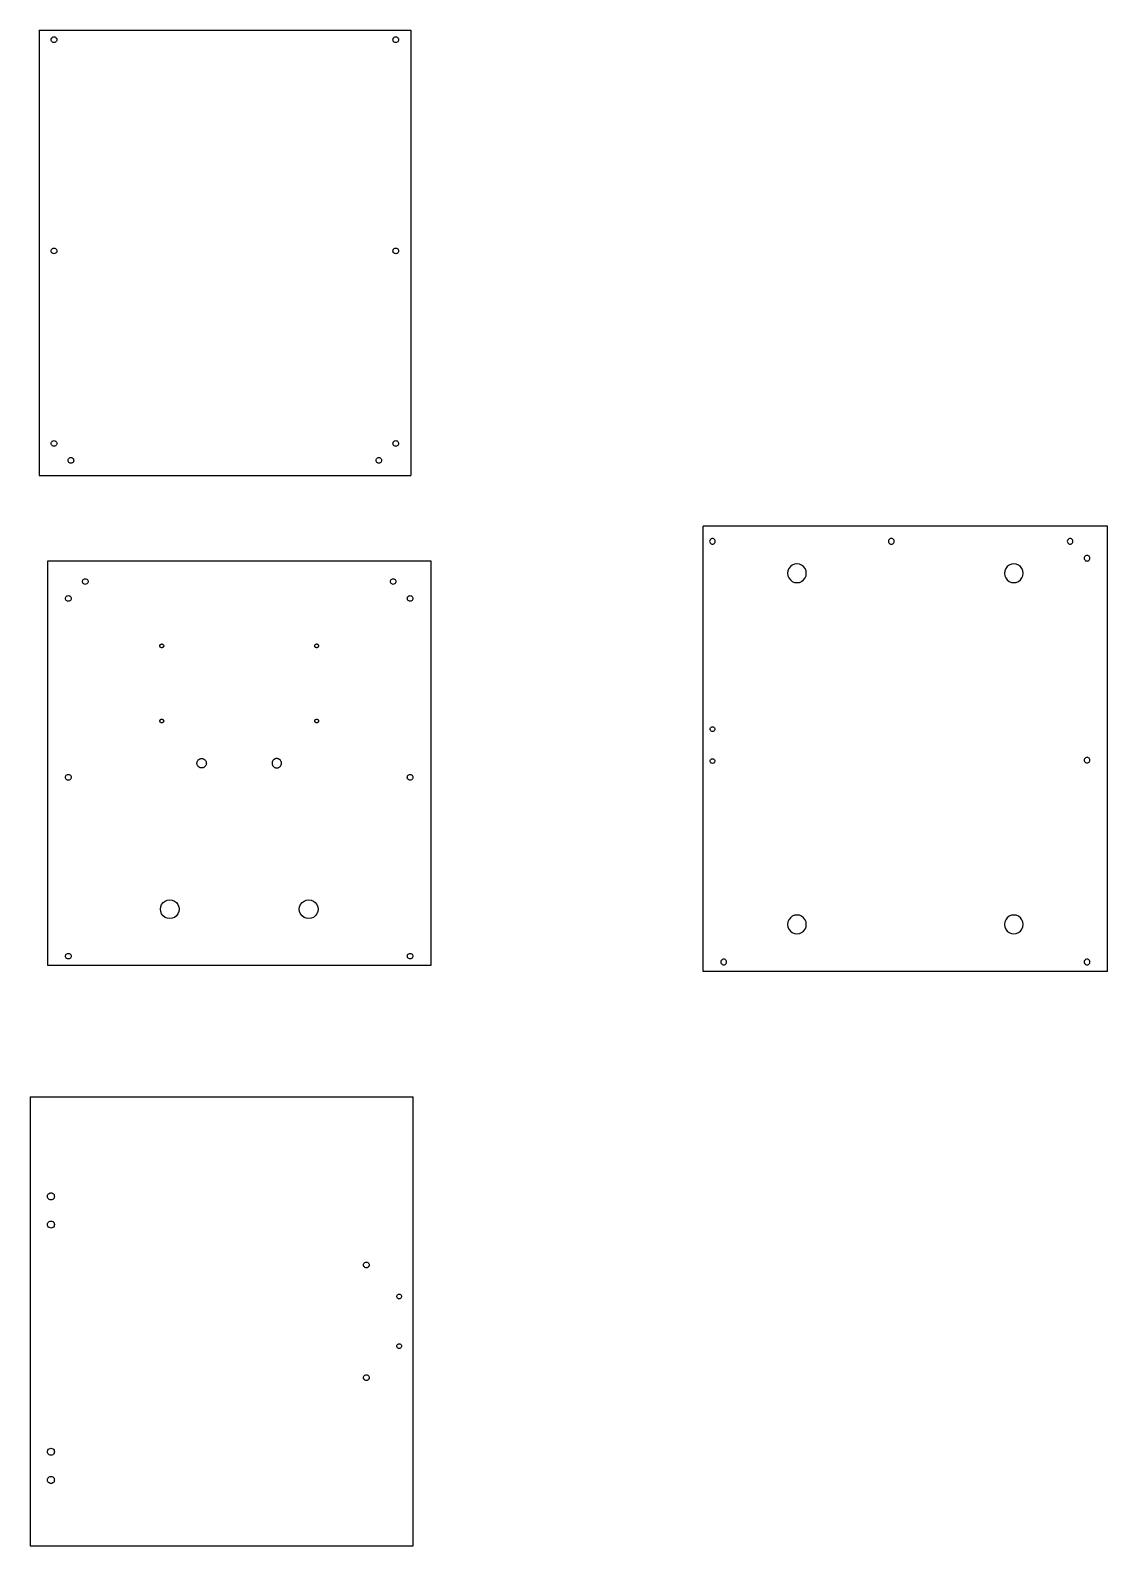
# Model space of a CAD drawing. Header units: millimetres. Extents: x -968 to 968, y -807 to 807.
# Drawn here: x -180 to 968, y -807 to 807 of the extents above; entities that cross this region are included whole.
import ezdxf

# ---------------------------------------------------------------- set-up
doc = ezdxf.new("R2010")
doc.units = ezdxf.units.MM

msp = doc.modelspace()

# ---------------------------------------------------------------- linework, layer by layer
for p, q in [((-170.7, 807), (-170.7, 333)), ((-170.7, 807), (225.3, 807)), ((225.3, 807), (225.3, 333)), ((-157.7, 797), (-157.6, 797.7)), ((-157.6, 796.2), (-157.7, 797)), ((-157.6, 797.7), (-157.3, 798.5)), ((-157.3, 795.5), (-157.6, 796.2)), ((-157.3, 798.5), (-156.8, 799.1)), ((-156.8, 794.8), (-157.3, 795.5)), ((-156.8, 799.1), (-156.2, 799.6)), ((-156.2, 794.4), (-156.8, 794.8)), ((-156.2, 799.6), (-155.5, 799.9)), ((-155.5, 794.1), (-156.2, 794.4)), ((-155.5, 799.9), (-154.7, 800)), ((-154.7, 794), (-155.5, 794.1)), ((-154.7, 800), (-153.9, 799.9)), ((-153.9, 794.1), (-154.7, 794)), ((-153.9, 799.9), (-153.2, 799.6)), ((-153.2, 794.4), (-153.9, 794.1)), ((-153.2, 799.6), (-152.6, 799.1)), ((-152.6, 794.8), (-153.2, 794.4)), ((-152.6, 799.1), (-152.1, 798.5)), ((-152.1, 795.5), (-152.6, 794.8)), ((-152.1, 798.5), (-151.8, 797.7)), ((-151.8, 796.2), (-152.1, 795.5)), ((-151.8, 797.7), (-151.7, 797)), ((-151.7, 797), (-151.8, 796.2)), ((206.3, 797), (206.4, 797.7)), ((206.4, 796.2), (206.3, 797)), ((206.4, 797.7), (206.7, 798.5)), ((206.7, 795.5), (206.4, 796.2)), ((206.7, 798.5), (207.2, 799.1)), ((207.2, 794.8), (206.7, 795.5)), ((207.2, 799.1), (207.8, 799.6)), ((207.8, 794.4), (207.2, 794.8)), ((207.8, 799.6), (208.5, 799.9)), ((208.5, 794.1), (207.8, 794.4)), ((208.5, 799.9), (209.3, 800)), ((209.3, 794), (208.5, 794.1)), ((209.3, 800), (210.1, 799.9)), ((210.1, 794.1), (209.3, 794)), ((210.1, 799.9), (210.8, 799.6)), ((210.8, 794.4), (210.1, 794.1)), ((210.8, 799.6), (211.4, 799.1)), ((211.4, 794.8), (210.8, 794.4)), ((211.4, 799.1), (211.9, 798.5)), ((211.9, 795.5), (211.4, 794.8)), ((211.9, 798.5), (212.2, 797.7)), ((212.2, 796.2), (211.9, 795.5)), ((212.2, 797.7), (212.3, 797)), ((212.3, 797), (212.2, 796.2)), ((-157.7, 572), (-157.6, 572.7)), ((-157.6, 571.2), (-157.7, 572)), ((-157.6, 572.7), (-157.3, 573.5)), ((-157.3, 570.5), (-157.6, 571.2)), ((-157.3, 573.5), (-156.8, 574.1)), ((-156.8, 569.8), (-157.3, 570.5)), ((-156.8, 574.1), (-156.2, 574.6)), ((-156.2, 569.4), (-156.8, 569.8)), ((-156.2, 574.6), (-155.5, 574.9)), ((-155.5, 569.1), (-156.2, 569.4)), ((-155.5, 574.9), (-154.7, 575)), ((-154.7, 569), (-155.5, 569.1)), ((-154.7, 575), (-153.9, 574.9)), ((-153.9, 569.1), (-154.7, 569)), ((-153.9, 574.9), (-153.2, 574.6)), ((-153.2, 569.4), (-153.9, 569.1)), ((-153.2, 574.6), (-152.6, 574.1)), ((-152.6, 569.8), (-153.2, 569.4)), ((-152.6, 574.1), (-152.1, 573.5)), ((-152.1, 570.5), (-152.6, 569.8)), ((-152.1, 573.5), (-151.8, 572.7)), ((-151.8, 571.2), (-152.1, 570.5)), ((-151.8, 572.7), (-151.7, 572)), ((-151.7, 572), (-151.8, 571.2)), ((206.3, 572), (206.4, 572.7)), ((206.4, 571.2), (206.3, 572)), ((206.4, 572.7), (206.7, 573.5)), ((206.7, 570.5), (206.4, 571.2)), ((206.7, 573.5), (207.2, 574.1)), ((207.2, 569.8), (206.7, 570.5)), ((207.2, 574.1), (207.8, 574.6)), ((207.8, 569.4), (207.2, 569.8)), ((207.8, 574.6), (208.5, 574.9)), ((208.5, 569.1), (207.8, 569.4)), ((208.5, 574.9), (209.3, 575)), ((209.3, 569), (208.5, 569.1)), ((209.3, 575), (210.1, 574.9)), ((210.1, 569.1), (209.3, 569)), ((210.1, 574.9), (210.8, 574.6)), ((210.8, 569.4), (210.1, 569.1)), ((210.8, 574.6), (211.4, 574.1)), ((211.4, 569.8), (210.8, 569.4)), ((211.4, 574.1), (211.9, 573.5)), ((211.9, 570.5), (211.4, 569.8)), ((211.9, 573.5), (212.2, 572.7)), ((212.2, 571.2), (211.9, 570.5)), ((212.2, 572.7), (212.3, 572)), ((212.3, 572), (212.2, 571.2)), ((-157.7, 367), (-157.6, 367.7)), ((-157.6, 366.2), (-157.7, 367)), ((-157.6, 367.7), (-157.3, 368.5)), ((-157.3, 365.5), (-157.6, 366.2)), ((-157.3, 368.5), (-156.8, 369.1)), ((-156.8, 364.8), (-157.3, 365.5)), ((-156.8, 369.1), (-156.2, 369.6)), ((-156.2, 364.4), (-156.8, 364.8)), ((-156.2, 369.6), (-155.5, 369.9)), ((-155.5, 364.1), (-156.2, 364.4)), ((-155.5, 369.9), (-154.7, 370)), ((-154.7, 364), (-155.5, 364.1)), ((-154.7, 370), (-153.9, 369.9)), ((-153.9, 364.1), (-154.7, 364)), ((-153.9, 369.9), (-153.2, 369.6)), ((-153.2, 364.4), (-153.9, 364.1)), ((-153.2, 369.6), (-152.6, 369.1)), ((-152.6, 364.8), (-153.2, 364.4)), ((-152.6, 369.1), (-152.1, 368.5)), ((-152.1, 365.5), (-152.6, 364.8)), ((-152.1, 368.5), (-151.8, 367.7)), ((-151.8, 366.2), (-152.1, 365.5)), ((-151.8, 367.7), (-151.7, 367)), ((-151.7, 367), (-151.8, 366.2)), ((206.3, 367), (206.4, 367.7)), ((206.4, 366.2), (206.3, 367)), ((206.4, 367.7), (206.7, 368.5)), ((206.7, 365.5), (206.4, 366.2)), ((206.7, 368.5), (207.2, 369.1)), ((207.2, 364.8), (206.7, 365.5)), ((207.2, 369.1), (207.8, 369.6)), ((207.8, 364.4), (207.2, 364.8)), ((207.8, 369.6), (208.5, 369.9)), ((208.5, 364.1), (207.8, 364.4)), ((208.5, 369.9), (209.3, 370)), ((209.3, 364), (208.5, 364.1)), ((209.3, 370), (210.1, 369.9)), ((210.1, 364.1), (209.3, 364)), ((210.1, 369.9), (210.8, 369.6)), ((210.8, 364.4), (210.1, 364.1)), ((210.8, 369.6), (211.4, 369.1)), ((211.4, 364.8), (210.8, 364.4)), ((211.4, 369.1), (211.9, 368.5)), ((211.9, 365.5), (211.4, 364.8)), ((211.9, 368.5), (212.2, 367.7)), ((212.2, 366.2), (211.9, 365.5)), ((212.2, 367.7), (212.3, 367)), ((212.3, 367), (212.2, 366.2)), ((-139.7, 349), (-139.6, 349.7)), ((-139.6, 348.2), (-139.7, 349)), ((-139.6, 349.7), (-139.3, 350.5)), ((-139.3, 347.5), (-139.6, 348.2)), ((-139.3, 350.5), (-138.8, 351.1)), ((-138.8, 346.8), (-139.3, 347.5)), ((-138.8, 351.1), (-138.2, 351.6)), ((-138.2, 346.4), (-138.8, 346.8)), ((-138.2, 351.6), (-137.5, 351.9)), ((-137.5, 346.1), (-138.2, 346.4)), ((-137.5, 351.9), (-136.7, 352)), ((-136.7, 346), (-137.5, 346.1)), ((-136.7, 352), (-135.9, 351.9)), ((-135.9, 346.1), (-136.7, 346)), ((-135.9, 351.9), (-135.2, 351.6)), ((-135.2, 346.4), (-135.9, 346.1)), ((-135.2, 351.6), (-134.6, 351.1)), ((-134.6, 346.8), (-135.2, 346.4)), ((-134.6, 351.1), (-134.1, 350.5)), ((-134.1, 347.5), (-134.6, 346.8)), ((-134.1, 350.5), (-133.8, 349.7)), ((-133.8, 348.2), (-134.1, 347.5)), ((-133.8, 349.7), (-133.7, 349)), ((-133.7, 349), (-133.8, 348.2)), ((188.3, 349), (188.4, 349.7)), ((188.4, 348.2), (188.3, 349)), ((188.4, 349.7), (188.7, 350.5)), ((188.7, 347.5), (188.4, 348.2)), ((188.7, 350.5), (189.2, 351.1)), ((189.2, 346.8), (188.7, 347.5)), ((189.2, 351.1), (189.8, 351.6)), ((189.8, 346.4), (189.2, 346.8)), ((189.8, 351.6), (190.5, 351.9)), ((190.5, 346.1), (189.8, 346.4)), ((190.5, 351.9), (191.3, 352)), ((191.3, 346), (190.5, 346.1)), ((191.3, 352), (192.1, 351.9)), ((192.1, 346.1), (191.3, 346)), ((192.1, 351.9), (192.8, 351.6)), ((192.8, 346.4), (192.1, 346.1)), ((192.8, 351.6), (193.4, 351.1)), ((193.4, 346.8), (192.8, 346.4)), ((193.4, 351.1), (193.9, 350.5)), ((193.9, 347.5), (193.4, 346.8)), ((193.9, 350.5), (194.2, 349.7)), ((194.2, 348.2), (193.9, 347.5)), ((194.2, 349.7), (194.3, 349)), ((194.3, 349), (194.2, 348.2)), ((-170.7, 333), (225.3, 333)), ((536.7, -195.3), (536.7, 278.7)), ((967.7, 278.7), (536.7, 278.7)), ((967.7, -195.3), (967.7, 278.7)), ((543.8, 263.5), (543.7, 262.7)), ((543.7, 262.7), (543.8, 261.9)), ((544.1, 264.2), (543.8, 263.5)), ((543.8, 261.9), (544.1, 261.2)), ((544.6, 264.8), (544.1, 264.2)), ((544.1, 261.2), (544.6, 260.6)), ((545.2, 265.3), (544.6, 264.8)), ((544.6, 260.6), (545.2, 260.1)), ((546, 265.6), (545.2, 265.3)), ((545.2, 260.1), (546, 259.8)), ((546.7, 265.7), (546, 265.6)), ((546, 259.8), (546.7, 259.7)), ((547.5, 265.6), (546.7, 265.7)), ((546.7, 259.7), (547.5, 259.8)), ((548.2, 265.3), (547.5, 265.6)), ((547.5, 259.8), (548.2, 260.1)), ((548.9, 264.8), (548.2, 265.3)), ((548.2, 260.1), (548.9, 260.6)), ((549.3, 264.2), (548.9, 264.8)), ((548.9, 260.6), (549.3, 261.2)), ((549.6, 263.5), (549.3, 264.2)), ((549.3, 261.2), (549.6, 261.9)), ((549.7, 262.7), (549.6, 263.5)), ((549.6, 261.9), (549.7, 262.7)), ((734.3, 263.5), (734.2, 262.7)), ((734.2, 262.7), (734.3, 261.9)), ((734.6, 264.2), (734.3, 263.5)), ((734.3, 261.9), (734.6, 261.2)), ((735.1, 264.8), (734.6, 264.2)), ((734.6, 261.2), (735.1, 260.6)), ((735.7, 265.3), (735.1, 264.8)), ((735.1, 260.6), (735.7, 260.1)), ((736.5, 265.6), (735.7, 265.3)), ((735.7, 260.1), (736.5, 259.8)), ((737.2, 265.7), (736.5, 265.6)), ((736.5, 259.8), (737.2, 259.7)), ((738, 265.6), (737.2, 265.7)), ((737.2, 259.7), (738, 259.8)), ((738.7, 265.3), (738, 265.6)), ((738, 259.8), (738.7, 260.1)), ((739.4, 264.8), (738.7, 265.3)), ((738.7, 260.1), (739.4, 260.6)), ((739.8, 264.2), (739.4, 264.8)), ((739.4, 260.6), (739.8, 261.2)), ((740.1, 263.5), (739.8, 264.2)), ((739.8, 261.2), (740.1, 261.9)), ((740.2, 262.7), (740.1, 263.5)), ((740.1, 261.9), (740.2, 262.7)), ((924.8, 263.5), (924.7, 262.7)), ((924.7, 262.7), (924.8, 261.9)), ((925.1, 264.2), (924.8, 263.5)), ((924.8, 261.9), (925.1, 261.2)), ((925.6, 264.8), (925.1, 264.2)), ((925.1, 261.2), (925.6, 260.6)), ((926.2, 265.3), (925.6, 264.8)), ((925.6, 260.6), (926.2, 260.1)), ((927, 265.6), (926.2, 265.3)), ((926.2, 260.1), (927, 259.8)), ((927.7, 265.7), (927, 265.6)), ((927, 259.8), (927.7, 259.7)), ((928.5, 265.6), (927.7, 265.7)), ((927.7, 259.7), (928.5, 259.8)), ((929.2, 265.3), (928.5, 265.6)), ((928.5, 259.8), (929.2, 260.1)), ((929.9, 264.8), (929.2, 265.3)), ((929.2, 260.1), (929.9, 260.6)), ((930.3, 264.2), (929.9, 264.8)), ((929.9, 260.6), (930.3, 261.2)), ((930.6, 263.5), (930.3, 264.2)), ((930.3, 261.2), (930.6, 261.9)), ((930.7, 262.7), (930.6, 263.5)), ((930.6, 261.9), (930.7, 262.7)), ((942.8, 245.5), (942.7, 244.7)), ((942.7, 244.7), (942.8, 243.9)), ((943.1, 246.2), (942.8, 245.5)), ((942.8, 243.9), (943.1, 243.2)), ((943.6, 246.8), (943.1, 246.2)), ((943.1, 243.2), (943.6, 242.6)), ((944.2, 247.3), (943.6, 246.8)), ((943.6, 242.6), (944.2, 242.1)), ((945, 247.6), (944.2, 247.3)), ((944.2, 242.1), (945, 241.8)), ((945.7, 247.7), (945, 247.6)), ((946.5, 247.6), (945.7, 247.7)), ((947.2, 247.3), (946.5, 247.6)), ((946.5, 241.8), (947.2, 242.1)), ((947.9, 246.8), (947.2, 247.3)), ((947.2, 242.1), (947.9, 242.6)), ((948.3, 246.2), (947.9, 246.8)), ((947.9, 242.6), (948.3, 243.2)), ((948.6, 245.5), (948.3, 246.2)), ((948.3, 243.2), (948.6, 243.9)), ((948.7, 244.7), (948.6, 245.5)), ((948.6, 243.9), (948.7, 244.7)), ((-161.4, -189.1), (-161.4, 241.9)), ((-161.4, 241.9), (246.6, 241.9)), ((246.6, 241.9), (246.6, -189.1)), ((627.1, 231.3), (626.7, 228.7)), ((626.7, 228.7), (627.1, 226.1)), ((628.1, 233.7), (627.1, 231.3)), ((627.1, 226.1), (628.1, 223.7)), ((629.7, 235.8), (628.1, 233.7)), ((631.7, 237.4), (629.7, 235.8)), ((634.1, 238.4), (631.7, 237.4)), ((636.7, 238.7), (634.1, 238.4)), ((639.3, 238.4), (636.7, 238.7)), ((641.7, 237.4), (639.3, 238.4)), ((643.8, 235.8), (641.7, 237.4)), ((645.4, 233.7), (643.8, 235.8)), ((646.4, 231.3), (645.4, 233.7)), ((645.4, 223.7), (646.4, 226.1)), ((646.7, 228.7), (646.4, 231.3)), ((646.4, 226.1), (646.7, 228.7)), ((858.1, 231.3), (857.7, 228.7)), ((857.7, 228.7), (858.1, 226.1)), ((859.1, 233.7), (858.1, 231.3)), ((858.1, 226.1), (859.1, 223.7)), ((860.7, 235.8), (859.1, 233.7)), ((862.7, 237.4), (860.7, 235.8)), ((865.1, 238.4), (862.7, 237.4)), ((867.7, 238.7), (865.1, 238.4)), ((870.3, 238.4), (867.7, 238.7)), ((872.7, 237.4), (870.3, 238.4)), ((874.8, 235.8), (872.7, 237.4)), ((876.4, 233.7), (874.8, 235.8)), ((877.4, 231.3), (876.4, 233.7)), ((876.4, 223.7), (877.4, 226.1)), ((877.7, 228.7), (877.4, 231.3)), ((877.4, 226.1), (877.7, 228.7)), ((945, 241.8), (945.7, 241.7)), ((945.7, 241.7), (946.5, 241.8)), ((-124.4, 219.9), (-124.3, 220.7)), ((-124.3, 219.1), (-124.4, 219.9)), ((-124.3, 220.7), (-124, 221.4)), ((-124, 218.4), (-124.3, 219.1)), ((-124, 221.4), (-123.6, 222)), ((-123.6, 217.8), (-124, 218.4)), ((-123.6, 222), (-122.9, 222.5)), ((-122.9, 217.3), (-123.6, 217.8)), ((-122.9, 222.5), (-122.2, 222.8)), ((-122.2, 217), (-122.9, 217.3)), ((-122.2, 222.8), (-121.4, 222.9)), ((-121.4, 216.9), (-122.2, 217)), ((-121.4, 222.9), (-120.7, 222.8)), ((-120.7, 217), (-121.4, 216.9)), ((-120.7, 222.8), (-119.9, 222.5)), ((-119.9, 217.3), (-120.7, 217)), ((-119.9, 222.5), (-119.3, 222)), ((-119.3, 217.8), (-119.9, 217.3)), ((-119.3, 222), (-118.8, 221.4)), ((-118.8, 218.4), (-119.3, 217.8)), ((-118.8, 221.4), (-118.5, 220.7)), ((-118.5, 219.1), (-118.8, 218.4)), ((-118.5, 220.7), (-118.4, 219.9)), ((-118.4, 219.9), (-118.5, 219.1)), ((203.6, 219.9), (203.7, 220.7)), ((203.7, 219.1), (203.6, 219.9)), ((203.7, 220.7), (204, 221.4)), ((204, 218.4), (203.7, 219.1)), ((204, 221.4), (204.4, 222)), ((204.4, 217.8), (204, 218.4)), ((204.4, 222), (205.1, 222.5)), ((205.1, 217.3), (204.4, 217.8)), ((205.1, 222.5), (205.8, 222.8)), ((205.8, 217), (205.1, 217.3)), ((205.8, 222.8), (206.6, 222.9)), ((206.6, 216.9), (205.8, 217)), ((206.6, 222.9), (207.3, 222.8)), ((207.3, 217), (206.6, 216.9)), ((207.3, 222.8), (208.1, 222.5)), ((208.1, 217.3), (207.3, 217)), ((208.1, 222.5), (208.7, 222)), ((208.7, 217.8), (208.1, 217.3)), ((208.7, 222), (209.2, 221.4)), ((209.2, 218.4), (208.7, 217.8)), ((209.2, 221.4), (209.5, 220.7)), ((209.5, 219.1), (209.2, 218.4)), ((209.5, 220.7), (209.6, 219.9)), ((209.6, 219.9), (209.5, 219.1)), ((628.1, 223.7), (629.7, 221.6)), ((629.7, 221.6), (631.7, 220)), ((631.7, 220), (634.1, 219)), ((634.1, 219), (636.7, 218.7)), ((636.7, 218.7), (639.3, 219)), ((639.3, 219), (641.7, 220)), ((641.7, 220), (643.8, 221.6)), ((643.8, 221.6), (645.4, 223.7)), ((859.1, 223.7), (860.7, 221.6)), ((860.7, 221.6), (862.7, 220)), ((862.7, 220), (865.1, 219)), ((865.1, 219), (867.7, 218.7)), ((867.7, 218.7), (870.3, 219)), ((870.3, 219), (872.7, 220)), ((872.7, 220), (874.8, 221.6)), ((874.8, 221.6), (876.4, 223.7)), ((-142.4, 201.9), (-142.3, 202.7)), ((-142.3, 201.1), (-142.4, 201.9)), ((-142.3, 202.7), (-142, 203.4)), ((-142, 200.4), (-142.3, 201.1)), ((-142, 203.4), (-141.6, 204)), ((-141.6, 199.8), (-142, 200.4)), ((-141.6, 204), (-140.9, 204.5)), ((-140.9, 199.3), (-141.6, 199.8)), ((-140.9, 204.5), (-140.2, 204.8)), ((-140.2, 199), (-140.9, 199.3)), ((-140.2, 204.8), (-139.4, 204.9)), ((-139.4, 198.9), (-140.2, 199)), ((-139.4, 204.9), (-138.7, 204.8)), ((-138.7, 199), (-139.4, 198.9)), ((-138.7, 204.8), (-137.9, 204.5)), ((-137.9, 199.3), (-138.7, 199)), ((-137.9, 204.5), (-137.3, 204)), ((-137.3, 199.8), (-137.9, 199.3)), ((-137.3, 204), (-136.8, 203.4)), ((-136.8, 200.4), (-137.3, 199.8)), ((-136.8, 203.4), (-136.5, 202.7)), ((-136.5, 201.1), (-136.8, 200.4)), ((-136.5, 202.7), (-136.4, 201.9)), ((-136.4, 201.9), (-136.5, 201.1)), ((221.6, 201.9), (221.7, 202.7)), ((221.7, 201.1), (221.6, 201.9)), ((221.7, 202.7), (222, 203.4)), ((222, 200.4), (221.7, 201.1)), ((222, 203.4), (222.4, 204)), ((222.4, 199.8), (222, 200.4)), ((222.4, 204), (223.1, 204.5)), ((223.1, 199.3), (222.4, 199.8)), ((223.1, 204.5), (223.8, 204.8)), ((223.8, 199), (223.1, 199.3)), ((223.8, 204.8), (224.6, 204.9)), ((224.6, 198.9), (223.8, 199)), ((224.6, 204.9), (225.3, 204.8)), ((225.3, 199), (224.6, 198.9)), ((225.3, 204.8), (226.1, 204.5)), ((226.1, 199.3), (225.3, 199)), ((226.1, 204.5), (226.7, 204)), ((226.7, 199.8), (226.1, 199.3)), ((226.7, 204), (227.2, 203.4)), ((227.2, 200.4), (226.7, 199.8)), ((227.2, 203.4), (227.5, 202.7)), ((227.5, 201.1), (227.2, 200.4)), ((227.5, 202.7), (227.6, 201.9)), ((227.6, 201.9), (227.5, 201.1)), ((-41.9, 152), (-41.8, 152.1)), ((-41.9, 151.8), (-41.9, 152)), ((-41.9, 151.6), (-41.9, 151.8)), ((-41.9, 151.4), (-41.9, 151.6)), ((-41.9, 151.2), (-41.9, 151.4)), ((-41.9, 151), (-41.9, 151.2)), ((-41.9, 150.8), (-41.9, 151)), ((-41.8, 150.6), (-41.9, 150.8)), ((-41.8, 152.1), (-41.7, 152.3)), ((-41.7, 150.4), (-41.8, 150.6)), ((-41.7, 152.3), (-41.6, 152.5)), ((-41.6, 150.3), (-41.7, 150.4)), ((-41.6, 152.5), (-41.5, 152.7)), ((-41.5, 150.1), (-41.6, 150.3)), ((-41.5, 152.7), (-41.4, 152.8)), ((-41.4, 150), (-41.5, 150.1)), ((-41.4, 152.8), (-41.2, 152.9)), ((-41.2, 149.8), (-41.4, 150)), ((-41.2, 152.9), (-41, 153)), ((-41, 149.7), (-41.2, 149.8)), ((-41, 153), (-40.9, 153.1)), ((-40.9, 149.6), (-41, 149.7)), ((-40.9, 153.1), (-40.7, 153.2)), ((-40.7, 149.5), (-40.9, 149.6)), ((-40.7, 153.2), (-40.5, 153.3)), ((-40.5, 149.5), (-40.7, 149.5)), ((-40.5, 153.3), (-40.3, 153.3)), ((-40.3, 149.4), (-40.5, 149.5)), ((-40.3, 153.3), (-40.1, 153.4)), ((-40.1, 149.4), (-40.3, 149.4)), ((-40.1, 153.4), (-39.9, 153.4)), ((-39.9, 149.4), (-40.1, 149.4)), ((-39.9, 153.4), (-39.7, 153.4)), ((-39.7, 149.4), (-39.9, 149.4)), ((-39.7, 153.4), (-39.5, 153.3)), ((-39.5, 149.4), (-39.7, 149.4)), ((-39.5, 153.3), (-39.4, 153.3)), ((-39.4, 149.5), (-39.5, 149.4)), ((-39.4, 153.3), (-39.2, 153.2)), ((-39.2, 149.5), (-39.4, 149.5)), ((-39.2, 153.2), (-39, 153.1)), ((-39, 149.6), (-39.2, 149.5)), ((-39, 153.1), (-38.8, 153)), ((-38.8, 149.7), (-39, 149.6)), ((-38.8, 153), (-38.7, 152.9)), ((-38.7, 149.8), (-38.8, 149.7)), ((-38.7, 152.9), (-38.5, 152.8)), ((-38.5, 150), (-38.7, 149.8)), ((-38.5, 152.8), (-38.4, 152.7)), ((-38.4, 150.1), (-38.5, 150)), ((-38.4, 152.7), (-38.3, 152.5)), ((-38.3, 150.3), (-38.4, 150.1)), ((-38.3, 152.5), (-38.2, 152.3)), ((-38.2, 150.4), (-38.3, 150.3)), ((-38.2, 152.3), (-38.1, 152.1)), ((-38.1, 150.6), (-38.2, 150.4)), ((-38.1, 152.1), (-38, 152)), ((-38, 150.8), (-38.1, 150.6)), ((-38, 152), (-38, 151.8)), ((-38, 151.8), (-37.9, 151.6)), ((-37.9, 151.2), (-38, 151)), ((-38, 151), (-38, 150.8)), ((-37.9, 151.6), (-37.9, 151.4)), ((-37.9, 151.4), (-37.9, 151.2)), ((123.1, 152), (123.2, 152.1)), ((123.1, 151.8), (123.1, 152)), ((123.1, 151.6), (123.1, 151.8)), ((123.1, 151.4), (123.1, 151.6)), ((123.1, 151.2), (123.1, 151.4)), ((123.1, 151), (123.1, 151.2)), ((123.1, 150.8), (123.1, 151)), ((123.2, 150.6), (123.1, 150.8)), ((123.2, 152.1), (123.3, 152.3)), ((123.3, 150.4), (123.2, 150.6)), ((123.3, 152.3), (123.4, 152.5)), ((123.4, 150.3), (123.3, 150.4)), ((123.4, 152.5), (123.5, 152.7)), ((123.5, 150.1), (123.4, 150.3)), ((123.5, 152.7), (123.6, 152.8)), ((123.6, 150), (123.5, 150.1)), ((123.6, 152.8), (123.8, 152.9)), ((123.8, 149.8), (123.6, 150)), ((123.8, 152.9), (124, 153)), ((124, 149.7), (123.8, 149.8)), ((124, 153), (124.1, 153.1)), ((124.1, 149.6), (124, 149.7)), ((124.1, 153.1), (124.3, 153.2)), ((124.3, 149.5), (124.1, 149.6)), ((124.3, 153.2), (124.5, 153.3)), ((124.5, 149.5), (124.3, 149.5)), ((124.5, 153.3), (124.7, 153.3)), ((124.7, 149.4), (124.5, 149.5)), ((124.7, 153.3), (124.9, 153.4)), ((124.9, 149.4), (124.7, 149.4)), ((124.9, 153.4), (125.1, 153.4)), ((125.1, 149.4), (124.9, 149.4)), ((125.1, 153.4), (125.3, 153.4)), ((125.3, 149.4), (125.1, 149.4)), ((125.3, 153.4), (125.5, 153.3)), ((125.5, 149.4), (125.3, 149.4)), ((125.5, 153.3), (125.6, 153.3)), ((125.6, 149.5), (125.5, 149.4)), ((125.6, 153.3), (125.8, 153.2)), ((125.8, 149.5), (125.6, 149.5)), ((125.8, 153.2), (126, 153.1)), ((126, 149.6), (125.8, 149.5)), ((126, 153.1), (126.2, 153)), ((126.2, 149.7), (126, 149.6)), ((126.2, 153), (126.3, 152.9)), ((126.3, 149.8), (126.2, 149.7)), ((126.3, 152.9), (126.5, 152.8)), ((126.5, 150), (126.3, 149.8)), ((126.5, 152.8), (126.6, 152.7)), ((126.6, 150.1), (126.5, 150)), ((126.6, 152.7), (126.7, 152.5)), ((126.7, 150.3), (126.6, 150.1)), ((126.7, 152.5), (126.8, 152.3)), ((126.8, 150.4), (126.7, 150.3)), ((126.8, 152.3), (126.9, 152.1)), ((126.9, 150.6), (126.8, 150.4)), ((126.9, 152.1), (127, 152)), ((127, 150.8), (126.9, 150.6)), ((127, 152), (127, 151.8)), ((127, 151.8), (127.1, 151.6)), ((127.1, 151.2), (127, 151)), ((127, 151), (127, 150.8)), ((127.1, 151.6), (127.1, 151.4)), ((127.1, 151.4), (127.1, 151.2)), ((-41.9, 72), (-41.8, 72.1)), ((-41.9, 71.8), (-41.9, 72)), ((-41.9, 71.6), (-41.9, 71.8)), ((-41.9, 71.4), (-41.9, 71.6)), ((-41.9, 71.2), (-41.9, 71.4)), ((-41.9, 71), (-41.9, 71.2)), ((-41.9, 70.8), (-41.9, 71)), ((-41.8, 70.6), (-41.9, 70.8)), ((-41.8, 72.1), (-41.7, 72.3)), ((-41.7, 70.4), (-41.8, 70.6)), ((-41.7, 72.3), (-41.6, 72.5)), ((-41.6, 70.3), (-41.7, 70.4)), ((-41.6, 72.5), (-41.5, 72.7)), ((-41.5, 70.1), (-41.6, 70.3)), ((-41.5, 72.7), (-41.4, 72.8)), ((-41.4, 70), (-41.5, 70.1)), ((-41.4, 72.8), (-41.2, 72.9)), ((-41.2, 69.8), (-41.4, 70)), ((-41.2, 72.9), (-41, 73)), ((-41, 69.7), (-41.2, 69.8)), ((-41, 73), (-40.9, 73.1)), ((-40.9, 69.6), (-41, 69.7)), ((-40.9, 73.1), (-40.7, 73.2)), ((-40.7, 69.5), (-40.9, 69.6)), ((-40.7, 73.2), (-40.5, 73.3)), ((-40.5, 69.5), (-40.7, 69.5)), ((-40.5, 73.3), (-40.3, 73.3)), ((-40.3, 69.4), (-40.5, 69.5)), ((-40.3, 73.3), (-40.1, 73.4)), ((-40.1, 69.4), (-40.3, 69.4)), ((-40.1, 73.4), (-39.9, 73.4)), ((-39.9, 69.4), (-40.1, 69.4)), ((-39.9, 73.4), (-39.7, 73.4)), ((-39.7, 69.4), (-39.9, 69.4)), ((-39.7, 73.4), (-39.5, 73.3)), ((-39.5, 69.4), (-39.7, 69.4)), ((-39.5, 73.3), (-39.4, 73.3)), ((-39.4, 69.5), (-39.5, 69.4)), ((-39.4, 73.3), (-39.2, 73.2)), ((-39.2, 69.5), (-39.4, 69.5)), ((-39.2, 73.2), (-39, 73.1)), ((-39, 69.6), (-39.2, 69.5)), ((-39, 73.1), (-38.8, 73)), ((-38.8, 69.7), (-39, 69.6)), ((-38.8, 73), (-38.7, 72.9)), ((-38.7, 69.8), (-38.8, 69.7)), ((-38.7, 72.9), (-38.5, 72.8)), ((-38.5, 70), (-38.7, 69.8)), ((-38.5, 72.8), (-38.4, 72.7)), ((-38.4, 70.1), (-38.5, 70)), ((-38.4, 72.7), (-38.3, 72.5)), ((-38.3, 70.3), (-38.4, 70.1)), ((-38.3, 72.5), (-38.2, 72.3)), ((-38.2, 70.4), (-38.3, 70.3)), ((-38.2, 72.3), (-38.1, 72.1)), ((-38.1, 70.6), (-38.2, 70.4)), ((-38.1, 72.1), (-38, 72)), ((-38, 70.8), (-38.1, 70.6)), ((-38, 72), (-38, 71.8)), ((-38, 71.8), (-37.9, 71.6)), ((-37.9, 71.2), (-38, 71)), ((-38, 71), (-38, 70.8)), ((-37.9, 71.6), (-37.9, 71.4)), ((-37.9, 71.4), (-37.9, 71.2)), ((123.1, 72), (123.2, 72.1)), ((123.1, 71.8), (123.1, 72)), ((123.1, 71.6), (123.1, 71.8)), ((123.1, 71.4), (123.1, 71.6)), ((123.1, 71.2), (123.1, 71.4)), ((123.1, 71), (123.1, 71.2)), ((123.1, 70.8), (123.1, 71)), ((123.2, 70.6), (123.1, 70.8)), ((123.2, 72.1), (123.3, 72.3)), ((123.3, 70.4), (123.2, 70.6)), ((123.3, 72.3), (123.4, 72.5)), ((123.4, 70.3), (123.3, 70.4)), ((123.4, 72.5), (123.5, 72.7)), ((123.5, 70.1), (123.4, 70.3)), ((123.5, 72.7), (123.6, 72.8)), ((123.6, 70), (123.5, 70.1)), ((123.6, 72.8), (123.8, 72.9)), ((123.8, 69.8), (123.6, 70)), ((123.8, 72.9), (124, 73)), ((124, 69.7), (123.8, 69.8)), ((124, 73), (124.1, 73.1)), ((124.1, 69.6), (124, 69.7)), ((124.1, 73.1), (124.3, 73.2)), ((124.3, 69.5), (124.1, 69.6)), ((124.3, 73.2), (124.5, 73.3)), ((124.5, 69.5), (124.3, 69.5)), ((124.5, 73.3), (124.7, 73.3)), ((124.7, 69.4), (124.5, 69.5)), ((124.7, 73.3), (124.9, 73.4)), ((124.9, 69.4), (124.7, 69.4)), ((124.9, 73.4), (125.1, 73.4)), ((125.1, 69.4), (124.9, 69.4)), ((125.1, 73.4), (125.3, 73.4)), ((125.3, 69.4), (125.1, 69.4)), ((125.3, 73.4), (125.5, 73.3)), ((125.5, 69.4), (125.3, 69.4)), ((125.5, 73.3), (125.6, 73.3)), ((125.6, 69.5), (125.5, 69.4)), ((125.6, 73.3), (125.8, 73.2)), ((125.8, 69.5), (125.6, 69.5)), ((125.8, 73.2), (126, 73.1)), ((126, 69.6), (125.8, 69.5)), ((126, 73.1), (126.2, 73)), ((126.2, 69.7), (126, 69.6)), ((126.2, 73), (126.3, 72.9)), ((126.3, 69.8), (126.2, 69.7)), ((126.3, 72.9), (126.5, 72.8)), ((126.5, 70), (126.3, 69.8)), ((126.5, 72.8), (126.6, 72.7)), ((126.6, 70.1), (126.5, 70)), ((126.6, 72.7), (126.7, 72.5)), ((126.7, 70.3), (126.6, 70.1)), ((126.7, 72.5), (126.8, 72.3)), ((126.8, 70.4), (126.7, 70.3)), ((126.8, 72.3), (126.9, 72.1)), ((126.9, 70.6), (126.8, 70.4)), ((126.9, 72.1), (127, 72)), ((127, 70.8), (126.9, 70.6)), ((127, 72), (127, 71.8)), ((127, 71.8), (127.1, 71.6)), ((127.1, 71.2), (127, 71)), ((127, 71), (127, 70.8)), ((127.1, 71.6), (127.1, 71.4)), ((127.1, 71.4), (127.1, 71.2)), ((545, 64.5), (545.5, 64.9)), ((545.5, 64.9), (546.1, 65.1)), ((546.1, 65.1), (546.7, 65.2)), ((546.7, 65.2), (547.4, 65.1)), ((547.4, 65.1), (548, 64.9)), ((548, 64.9), (548.5, 64.5)), ((544.2, 62.7), (544.3, 63.4)), ((544.3, 62.1), (544.2, 62.7)), ((544.3, 63.4), (544.6, 64)), ((544.6, 61.5), (544.3, 62.1)), ((544.6, 64), (545, 64.5)), ((545, 60.9), (544.6, 61.5)), ((545.5, 60.5), (545, 60.9)), ((546.1, 60.3), (545.5, 60.5)), ((546.7, 60.2), (546.1, 60.3)), ((547.4, 60.3), (546.7, 60.2)), ((548, 60.5), (547.4, 60.3)), ((548.5, 60.9), (548, 60.5)), ((548.5, 64.5), (548.9, 64)), ((548.9, 61.5), (548.5, 60.9)), ((548.9, 64), (549.2, 63.4)), ((549.2, 62.1), (548.9, 61.5)), ((549.2, 63.4), (549.2, 62.7)), ((549.2, 62.7), (549.2, 62.1)), ((944.2, 32.3), (943.6, 31.8)), ((945, 32.6), (944.2, 32.3)), ((945.7, 32.7), (945, 32.6)), ((946.5, 32.6), (945.7, 32.7)), ((947.2, 32.3), (946.5, 32.6)), ((947.9, 31.8), (947.2, 32.3)), ((-2.4, 26.9), (-2.3, 27.4)), ((-2.4, 26.4), (-2.4, 26.9)), ((-2.4, 25.9), (-2.4, 26.4)), ((-2.3, 25.4), (-2.4, 25.9)), ((-2.3, 27.4), (-2.2, 27.8)), ((-2.2, 24.9), (-2.3, 25.4)), ((-2.2, 27.8), (-2.1, 28.3)), ((-2.1, 24.5), (-2.2, 24.9)), ((-2.1, 28.3), (-1.8, 28.7)), ((-1.8, 24), (-2.1, 24.5)), ((-1.8, 28.7), (-1.6, 29.2)), ((-1.6, 23.6), (-1.8, 24)), ((-1.6, 29.2), (-1.3, 29.6)), ((-1.3, 23.2), (-1.6, 23.6)), ((-1.3, 29.6), (-1, 29.9)), ((-1, 22.8), (-1.3, 23.2)), ((-1, 29.9), (-0.6, 30.2)), ((-0.6, 22.5), (-1, 22.8)), ((-0.6, 30.2), (-0.2, 30.5)), ((-0.2, 22.2), (-0.6, 22.5)), ((-0.2, 30.5), (0.2, 30.8)), ((0.2, 22), (-0.2, 22.2)), ((0.2, 30.8), (0.6, 31)), ((0.6, 21.8), (0.2, 22)), ((0.6, 31), (1.1, 31.2)), ((1.1, 21.6), (0.6, 21.8)), ((1.1, 31.2), (1.6, 31.3)), ((1.6, 21.5), (1.1, 21.6)), ((1.6, 31.3), (2.1, 31.4)), ((2.1, 21.4), (1.6, 21.5)), ((2.1, 31.4), (2.6, 31.4)), ((2.6, 21.4), (2.1, 21.4)), ((2.6, 31.4), (3.1, 31.4)), ((3.1, 21.4), (2.6, 21.4)), ((3.1, 31.4), (3.5, 31.3)), ((3.5, 21.5), (3.1, 21.4)), ((3.5, 31.3), (4, 31.2)), ((4, 21.6), (3.5, 21.5)), ((4, 31.2), (4.5, 31)), ((4.5, 21.8), (4, 21.6)), ((4.5, 31), (4.9, 30.8)), ((4.9, 22), (4.5, 21.8)), ((4.9, 30.8), (5.3, 30.5)), ((5.3, 22.2), (4.9, 22)), ((5.3, 30.5), (5.7, 30.2)), ((5.7, 22.5), (5.3, 22.2)), ((5.7, 30.2), (6.1, 29.9)), ((6.1, 22.8), (5.7, 22.5)), ((6.1, 29.9), (6.4, 29.6)), ((6.4, 23.2), (6.1, 22.8)), ((6.4, 29.6), (6.7, 29.2)), ((6.7, 23.6), (6.4, 23.2)), ((6.7, 29.2), (7, 28.7)), ((7, 24), (6.7, 23.6)), ((7, 28.7), (7.2, 28.3)), ((7.2, 24.5), (7, 24)), ((7.2, 28.3), (7.3, 27.8)), ((7.3, 24.9), (7.2, 24.5)), ((7.3, 27.8), (7.5, 27.4)), ((7.5, 25.4), (7.3, 24.9)), ((7.5, 27.4), (7.5, 26.9)), ((7.5, 26.9), (7.6, 26.4)), ((7.6, 26.4), (7.5, 25.9)), ((7.5, 25.9), (7.5, 25.4)), ((77.7, 27.4), (77.6, 26.9)), ((77.6, 26.9), (77.6, 26.4)), ((77.6, 26.4), (77.6, 25.9)), ((77.6, 25.9), (77.7, 25.4)), ((77.8, 27.8), (77.7, 27.4)), ((77.7, 25.4), (77.8, 24.9)), ((77.9, 28.3), (77.8, 27.8)), ((77.8, 24.9), (77.9, 24.5)), ((78.2, 28.7), (77.9, 28.3)), ((77.9, 24.5), (78.2, 24)), ((78.4, 29.2), (78.2, 28.7)), ((78.2, 24), (78.4, 23.6)), ((78.7, 29.6), (78.4, 29.2)), ((78.4, 23.6), (78.7, 23.2)), ((79, 29.9), (78.7, 29.6)), ((78.7, 23.2), (79, 22.8)), ((79.4, 30.2), (79, 29.9)), ((79, 22.8), (79.4, 22.5)), ((79.8, 30.5), (79.4, 30.2)), ((79.4, 22.5), (79.8, 22.2)), ((80.2, 30.8), (79.8, 30.5)), ((79.8, 22.2), (80.2, 22)), ((80.6, 31), (80.2, 30.8)), ((80.2, 22), (80.6, 21.8)), ((81.1, 31.2), (80.6, 31)), ((80.6, 21.8), (81.1, 21.6)), ((81.6, 31.3), (81.1, 31.2)), ((81.1, 21.6), (81.6, 21.5)), ((82.1, 31.4), (81.6, 31.3)), ((81.6, 21.5), (82.1, 21.4)), ((82.6, 31.4), (82.1, 31.4)), ((82.1, 21.4), (82.6, 21.4)), ((83.1, 31.4), (82.6, 31.4)), ((82.6, 21.4), (83.1, 21.4)), ((83.5, 31.3), (83.1, 31.4)), ((83.1, 21.4), (83.5, 21.5)), ((84, 31.2), (83.5, 31.3)), ((83.5, 21.5), (84, 21.6)), ((84.5, 31), (84, 31.2)), ((84, 21.6), (84.5, 21.8)), ((84.9, 30.8), (84.5, 31)), ((84.5, 21.8), (84.9, 22)), ((85.3, 30.5), (84.9, 30.8)), ((84.9, 22), (85.3, 22.2)), ((85.7, 30.2), (85.3, 30.5)), ((85.3, 22.2), (85.7, 22.5)), ((86.1, 29.9), (85.7, 30.2)), ((85.7, 22.5), (86.1, 22.8)), ((86.4, 29.6), (86.1, 29.9)), ((86.1, 22.8), (86.4, 23.2)), ((86.7, 29.2), (86.4, 29.6)), ((86.4, 23.2), (86.7, 23.6)), ((87, 28.7), (86.7, 29.2)), ((86.7, 23.6), (87, 24)), ((87.2, 28.3), (87, 28.7)), ((87, 24), (87.2, 24.5)), ((87.3, 27.8), (87.2, 28.3)), ((87.2, 24.5), (87.3, 24.9)), ((87.5, 27.4), (87.3, 27.8)), ((87.3, 24.9), (87.5, 25.4)), ((87.5, 26.9), (87.5, 27.4)), ((87.6, 26.4), (87.5, 26.9)), ((87.5, 25.9), (87.6, 26.4)), ((87.5, 25.4), (87.5, 25.9)), ((544.2, 28.7), (544.3, 29.4)), ((544.3, 28.1), (544.2, 28.7)), ((544.3, 29.4), (544.6, 30)), ((544.6, 27.5), (544.3, 28.1)), ((544.6, 30), (545, 30.5)), ((545, 26.9), (544.6, 27.5)), ((545, 30.5), (545.5, 30.9)), ((545.5, 26.5), (545, 26.9)), ((545.5, 30.9), (546.1, 31.1)), ((546.1, 26.3), (545.5, 26.5)), ((546.1, 31.1), (546.7, 31.2)), ((546.7, 26.2), (546.1, 26.3)), ((546.7, 31.2), (547.4, 31.1)), ((547.4, 26.3), (546.7, 26.2)), ((547.4, 31.1), (548, 30.9)), ((548, 26.5), (547.4, 26.3)), ((548, 30.9), (548.5, 30.5)), ((548.5, 26.9), (548, 26.5)), ((548.5, 30.5), (548.9, 30)), ((548.9, 27.5), (548.5, 26.9)), ((548.9, 30), (549.2, 29.4)), ((549.2, 28.1), (548.9, 27.5)), ((549.2, 29.4), (549.2, 28.7)), ((549.2, 28.7), (549.2, 28.1)), ((942.8, 30.5), (942.7, 29.7)), ((942.7, 29.7), (942.8, 28.9)), ((943.1, 31.2), (942.8, 30.5)), ((942.8, 28.9), (943.1, 28.2)), ((943.6, 31.8), (943.1, 31.2)), ((943.1, 28.2), (943.6, 27.6)), ((943.6, 27.6), (944.2, 27.1)), ((944.2, 27.1), (945, 26.8)), ((945, 26.8), (945.7, 26.7)), ((945.7, 26.7), (946.5, 26.8)), ((946.5, 26.8), (947.2, 27.1)), ((947.2, 27.1), (947.9, 27.6)), ((948.3, 31.2), (947.9, 31.8)), ((947.9, 27.6), (948.3, 28.2)), ((948.6, 30.5), (948.3, 31.2)), ((948.3, 28.2), (948.6, 28.9)), ((948.7, 29.7), (948.6, 30.5)), ((948.6, 28.9), (948.7, 29.7)), ((-142.4, 11.4), (-142.3, 12.2)), ((-142.3, 10.6), (-142.4, 11.4)), ((-142.3, 12.2), (-142, 12.9)), ((-142, 9.9), (-142.3, 10.6)), ((-142, 12.9), (-141.6, 13.5)), ((-141.6, 9.3), (-142, 9.9)), ((-141.6, 13.5), (-140.9, 14)), ((-140.9, 8.8), (-141.6, 9.3)), ((-140.9, 14), (-140.2, 14.3)), ((-140.2, 8.5), (-140.9, 8.8)), ((-140.2, 14.3), (-139.4, 14.4)), ((-139.4, 8.4), (-140.2, 8.5)), ((-139.4, 14.4), (-138.7, 14.3)), ((-138.7, 8.5), (-139.4, 8.4)), ((-138.7, 14.3), (-137.9, 14)), ((-137.9, 8.8), (-138.7, 8.5)), ((-137.9, 14), (-137.3, 13.5)), ((-137.3, 9.3), (-137.9, 8.8)), ((-137.3, 13.5), (-136.8, 12.9)), ((-136.8, 9.9), (-137.3, 9.3)), ((-136.8, 12.9), (-136.5, 12.2)), ((-136.5, 10.6), (-136.8, 9.9)), ((-136.5, 12.2), (-136.4, 11.4)), ((-136.4, 11.4), (-136.5, 10.6)), ((221.6, 11.4), (221.7, 12.2)), ((221.7, 10.6), (221.6, 11.4)), ((221.7, 12.2), (222, 12.9)), ((222, 9.9), (221.7, 10.6)), ((222, 12.9), (222.4, 13.5)), ((222.4, 9.3), (222, 9.9)), ((222.4, 13.5), (223.1, 14)), ((223.1, 8.8), (222.4, 9.3)), ((223.1, 14), (223.8, 14.3)), ((223.8, 8.5), (223.1, 8.8)), ((223.8, 14.3), (224.6, 14.4)), ((224.6, 8.4), (223.8, 8.5)), ((224.6, 14.4), (225.3, 14.3)), ((225.3, 8.5), (224.6, 8.4)), ((225.3, 14.3), (226.1, 14)), ((226.1, 8.8), (225.3, 8.5)), ((226.1, 14), (226.7, 13.5)), ((226.7, 9.3), (226.1, 8.8)), ((226.7, 13.5), (227.2, 12.9)), ((227.2, 9.9), (226.7, 9.3)), ((227.2, 12.9), (227.5, 12.2)), ((227.5, 10.6), (227.2, 9.9)), ((227.5, 12.2), (227.6, 11.4)), ((227.6, 11.4), (227.5, 10.6)), ((-41.4, -129.1), (-41.1, -126.5)), ((-41.1, -126.5), (-40.1, -124.1)), ((-40.1, -124.1), (-38.5, -122)), ((-38.5, -122), (-36.4, -120.5)), ((-36.4, -120.5), (-34, -119.5)), ((-34, -119.5), (-31.4, -119.1)), ((-31.4, -119.1), (-28.8, -119.5)), ((-28.8, -119.5), (-26.4, -120.5)), ((-26.4, -120.5), (-24.4, -122)), ((-24.4, -122), (-22.8, -124.1)), ((-22.8, -124.1), (-21.8, -126.5)), ((-21.8, -126.5), (-21.4, -129.1)), ((106.6, -129.1), (106.9, -126.5)), ((106.9, -126.5), (107.9, -124.1)), ((107.9, -124.1), (109.5, -122)), ((109.5, -122), (111.6, -120.5)), ((111.6, -120.5), (114, -119.5)), ((114, -119.5), (116.6, -119.1)), ((116.6, -119.1), (119.2, -119.5)), ((119.2, -119.5), (121.6, -120.5)), ((121.6, -120.5), (123.6, -122)), ((123.6, -122), (125.2, -124.1)), ((125.2, -124.1), (126.2, -126.5)), ((126.2, -126.5), (126.6, -129.1)), ((-41.1, -131.7), (-41.4, -129.1)), ((-40.1, -134.1), (-41.1, -131.7)), ((-38.5, -136.2), (-40.1, -134.1)), ((-36.4, -137.8), (-38.5, -136.2)), ((-34, -138.8), (-36.4, -137.8)), ((-31.4, -139.1), (-34, -138.8)), ((-28.8, -138.8), (-31.4, -139.1)), ((-26.4, -137.8), (-28.8, -138.8)), ((-24.4, -136.2), (-26.4, -137.8)), ((-22.8, -134.1), (-24.4, -136.2)), ((-21.8, -131.7), (-22.8, -134.1)), ((-21.4, -129.1), (-21.8, -131.7)), ((106.9, -131.7), (106.6, -129.1)), ((107.9, -134.1), (106.9, -131.7)), ((109.5, -136.2), (107.9, -134.1)), ((111.6, -137.8), (109.5, -136.2)), ((114, -138.8), (111.6, -137.8)), ((116.6, -139.1), (114, -138.8)), ((119.2, -138.8), (116.6, -139.1)), ((121.6, -137.8), (119.2, -138.8)), ((123.6, -136.2), (121.6, -137.8)), ((125.2, -134.1), (123.6, -136.2)), ((126.2, -131.7), (125.2, -134.1)), ((126.6, -129.1), (126.2, -131.7)), ((627.1, -142.7), (626.7, -145.3)), ((628.1, -140.3), (627.1, -142.7)), ((629.7, -138.2), (628.1, -140.3)), ((631.7, -136.6), (629.7, -138.2)), ((634.1, -135.6), (631.7, -136.6)), ((636.7, -135.3), (634.1, -135.6)), ((639.3, -135.6), (636.7, -135.3)), ((641.7, -136.6), (639.3, -135.6)), ((643.8, -138.2), (641.7, -136.6)), ((645.4, -140.3), (643.8, -138.2)), ((646.4, -142.7), (645.4, -140.3)), ((646.7, -145.3), (646.4, -142.7)), ((858.1, -142.7), (857.7, -145.3)), ((859.1, -140.3), (858.1, -142.7)), ((860.7, -138.2), (859.1, -140.3)), ((862.7, -136.6), (860.7, -138.2)), ((865.1, -135.6), (862.7, -136.6)), ((867.7, -135.3), (865.1, -135.6)), ((870.3, -135.6), (867.7, -135.3)), ((872.7, -136.6), (870.3, -135.6)), ((874.8, -138.2), (872.7, -136.6)), ((876.4, -140.3), (874.8, -138.2)), ((877.4, -142.7), (876.4, -140.3)), ((877.7, -145.3), (877.4, -142.7)), ((626.7, -145.3), (627.1, -147.9)), ((627.1, -147.9), (628.1, -150.3)), ((628.1, -150.3), (629.7, -152.4)), ((629.7, -152.4), (631.7, -154)), ((631.7, -154), (634.1, -155)), ((634.1, -155), (636.7, -155.3)), ((636.7, -155.3), (639.3, -155)), ((639.3, -155), (641.7, -154)), ((641.7, -154), (643.8, -152.4)), ((643.8, -152.4), (645.4, -150.3)), ((645.4, -150.3), (646.4, -147.9)), ((646.4, -147.9), (646.7, -145.3)), ((857.7, -145.3), (858.1, -147.9)), ((858.1, -147.9), (859.1, -150.3)), ((859.1, -150.3), (860.7, -152.4)), ((860.7, -152.4), (862.7, -154)), ((862.7, -154), (865.1, -155)), ((865.1, -155), (867.7, -155.3)), ((867.7, -155.3), (870.3, -155)), ((870.3, -155), (872.7, -154)), ((872.7, -154), (874.8, -152.4)), ((874.8, -152.4), (876.4, -150.3)), ((876.4, -150.3), (877.4, -147.9)), ((877.4, -147.9), (877.7, -145.3)), ((-142, -177.6), (-141.6, -177)), ((-141.6, -177), (-140.9, -176.5)), ((-140.9, -176.5), (-140.2, -176.2)), ((-140.2, -176.2), (-139.4, -176.1)), ((-139.4, -176.1), (-138.7, -176.2)), ((-138.7, -176.2), (-137.9, -176.5)), ((-137.9, -176.5), (-137.3, -177)), ((-137.3, -177), (-136.8, -177.6)), ((222, -177.6), (222.4, -177)), ((222.4, -177), (223.1, -176.5)), ((223.1, -176.5), (223.8, -176.2)), ((223.8, -176.2), (224.6, -176.1)), ((224.6, -176.1), (225.3, -176.2)), ((225.3, -176.2), (226.1, -176.5)), ((226.1, -176.5), (226.7, -177)), ((226.7, -177), (227.2, -177.6)), ((246.6, -189.1), (-161.4, -189.1)), ((-142.4, -179.1), (-142.3, -178.3)), ((-142.3, -179.9), (-142.4, -179.1)), ((-142.3, -178.3), (-142, -177.6)), ((-142, -180.6), (-142.3, -179.9)), ((-141.6, -181.2), (-142, -180.6)), ((-140.9, -181.7), (-141.6, -181.2)), ((-140.2, -182), (-140.9, -181.7)), ((-139.4, -182.1), (-140.2, -182)), ((-138.7, -182), (-139.4, -182.1)), ((-137.9, -181.7), (-138.7, -182)), ((-137.3, -181.2), (-137.9, -181.7)), ((-136.8, -180.6), (-137.3, -181.2)), ((-136.8, -177.6), (-136.5, -178.3)), ((-136.5, -179.9), (-136.8, -180.6)), ((-136.5, -178.3), (-136.4, -179.1)), ((-136.4, -179.1), (-136.5, -179.9)), ((221.6, -179.1), (221.7, -178.3)), ((221.7, -179.9), (221.6, -179.1)), ((221.7, -178.3), (222, -177.6)), ((222, -180.6), (221.7, -179.9)), ((222.4, -181.2), (222, -180.6)), ((223.1, -181.7), (222.4, -181.2)), ((223.8, -182), (223.1, -181.7)), ((224.6, -182.1), (223.8, -182)), ((225.3, -182), (224.6, -182.1)), ((226.1, -181.7), (225.3, -182)), ((226.7, -181.2), (226.1, -181.7)), ((227.2, -180.6), (226.7, -181.2)), ((227.2, -177.6), (227.5, -178.3)), ((227.5, -179.9), (227.2, -180.6)), ((227.5, -178.3), (227.6, -179.1)), ((227.6, -179.1), (227.5, -179.9)), ((555.8, -184.5), (555.7, -185.3)), ((555.7, -185.3), (555.8, -186.1)), ((556.1, -183.8), (555.8, -184.5)), ((555.8, -186.1), (556.1, -186.8)), ((556.6, -183.2), (556.1, -183.8)), ((556.1, -186.8), (556.6, -187.4)), ((557.2, -182.7), (556.6, -183.2)), ((556.6, -187.4), (557.2, -187.9)), ((558, -182.4), (557.2, -182.7)), ((557.2, -187.9), (558, -188.2)), ((558.7, -182.3), (558, -182.4)), ((558, -188.2), (558.7, -188.3)), ((559.5, -182.4), (558.7, -182.3)), ((558.7, -188.3), (559.5, -188.2)), ((560.2, -182.7), (559.5, -182.4)), ((559.5, -188.2), (560.2, -187.9)), ((560.9, -183.2), (560.2, -182.7)), ((560.2, -187.9), (560.9, -187.4)), ((561.3, -183.8), (560.9, -183.2)), ((560.9, -187.4), (561.3, -186.8)), ((561.6, -184.5), (561.3, -183.8)), ((561.3, -186.8), (561.6, -186.1)), ((561.7, -185.3), (561.6, -184.5)), ((561.6, -186.1), (561.7, -185.3)), ((942.8, -184.5), (942.7, -185.3)), ((942.7, -185.3), (942.8, -186.1)), ((943.1, -183.8), (942.8, -184.5)), ((942.8, -186.1), (943.1, -186.8)), ((943.6, -183.2), (943.1, -183.8)), ((943.1, -186.8), (943.6, -187.4)), ((944.2, -182.7), (943.6, -183.2)), ((943.6, -187.4), (944.2, -187.9)), ((945, -182.4), (944.2, -182.7)), ((944.2, -187.9), (945, -188.2)), ((945.7, -182.3), (945, -182.4)), ((945, -188.2), (945.7, -188.3)), ((946.5, -182.4), (945.7, -182.3)), ((945.7, -188.3), (946.5, -188.2)), ((947.2, -182.7), (946.5, -182.4)), ((946.5, -188.2), (947.2, -187.9)), ((947.9, -183.2), (947.2, -182.7)), ((947.2, -187.9), (947.9, -187.4)), ((948.3, -183.8), (947.9, -183.2)), ((947.9, -187.4), (948.3, -186.8)), ((948.6, -184.5), (948.3, -183.8)), ((948.3, -186.8), (948.6, -186.1)), ((948.7, -185.3), (948.6, -184.5)), ((948.6, -186.1), (948.7, -185.3)), ((967.7, -195.3), (536.7, -195.3)), ((-180, -329), (-180, -807)), ((-180, -329), (228, -329)), ((228, -807), (228, -329)), ((-161.7, -435), (-161.6, -434)), ((-161.6, -435.9), (-161.7, -435)), ((-161.6, -434), (-161.2, -433.1)), ((-161.2, -433.1), (-160.6, -432.3)), ((-160.6, -432.3), (-159.8, -431.7)), ((-159.8, -431.7), (-158.9, -431.3)), ((-158.9, -431.3), (-158, -431.2)), ((-158, -431.2), (-157, -431.3)), ((-157, -431.3), (-156.1, -431.7)), ((-156.1, -431.7), (-155.3, -432.3)), ((-155.3, -432.3), (-154.7, -433.1)), ((-154.7, -433.1), (-154.4, -434)), ((-154.4, -434), (-154.2, -435)), ((-154.2, -435), (-154.4, -435.9)), ((-161.2, -436.8), (-161.6, -435.9)), ((-160.6, -437.6), (-161.2, -436.8)), ((-159.8, -438.2), (-160.6, -437.6)), ((-158.9, -438.6), (-159.8, -438.2)), ((-158, -438.7), (-158.9, -438.6)), ((-157, -438.6), (-158, -438.7)), ((-156.1, -438.2), (-157, -438.6)), ((-155.3, -437.6), (-156.1, -438.2)), ((-154.7, -436.8), (-155.3, -437.6)), ((-154.4, -435.9), (-154.7, -436.8)), ((-161.7, -465), (-161.6, -464)), ((-161.6, -465.9), (-161.7, -465)), ((-161.6, -464), (-161.2, -463.1)), ((-161.2, -466.8), (-161.6, -465.9)), ((-161.2, -463.1), (-160.6, -462.3)), ((-160.6, -467.6), (-161.2, -466.8)), ((-160.6, -462.3), (-159.8, -461.7)), ((-159.8, -468.2), (-160.6, -467.6)), ((-159.8, -461.7), (-158.9, -461.3)), ((-158.9, -461.3), (-158, -461.2)), ((-158, -461.2), (-157, -461.3)), ((-157, -461.3), (-156.1, -461.7)), ((-156.1, -461.7), (-155.3, -462.3)), ((-155.3, -467.6), (-156.1, -468.2)), ((-155.3, -462.3), (-154.7, -463.1)), ((-154.7, -466.8), (-155.3, -467.6)), ((-154.7, -463.1), (-154.4, -464)), ((-154.4, -465.9), (-154.7, -466.8)), ((-154.4, -464), (-154.2, -465)), ((-154.2, -465), (-154.4, -465.9)), ((-158.9, -468.6), (-159.8, -468.2)), ((-158, -468.7), (-158.9, -468.6)), ((-157, -468.6), (-158, -468.7)), ((-156.1, -468.2), (-157, -468.6)), ((175, -508), (175.1, -507.2)), ((175.1, -508.7), (175, -508)), ((175.1, -507.2), (175.4, -506.5)), ((175.4, -509.5), (175.1, -508.7)), ((175.4, -506.5), (175.9, -505.8)), ((175.9, -510.1), (175.4, -509.5)), ((175.9, -505.8), (176.5, -505.4)), ((176.5, -510.6), (175.9, -510.1)), ((176.5, -505.4), (177.3, -505.1)), ((177.3, -510.9), (176.5, -510.6)), ((177.3, -505.1), (178, -505)), ((178, -511), (177.3, -510.9)), ((178, -505), (178.8, -505.1)), ((178.8, -510.9), (178, -511)), ((178.8, -505.1), (179.5, -505.4)), ((179.5, -510.6), (178.8, -510.9)), ((179.5, -505.4), (180.1, -505.8)), ((180.1, -510.1), (179.5, -510.6)), ((180.1, -505.8), (180.6, -506.5)), ((180.6, -509.5), (180.1, -510.1)), ((180.6, -506.5), (180.9, -507.2)), ((180.9, -508.7), (180.6, -509.5)), ((180.9, -507.2), (181, -508)), ((181, -508), (180.9, -508.7)), ((210.5, -541.5), (210.6, -540.8)), ((210.6, -542.1), (210.5, -541.5)), ((210.6, -540.8), (210.9, -540.2)), ((210.9, -542.7), (210.6, -542.1)), ((210.9, -540.2), (211.3, -539.7)), ((211.3, -543.2), (210.9, -542.7)), ((211.3, -539.7), (211.8, -539.3)), ((211.8, -543.6), (211.3, -543.2)), ((211.8, -539.3), (212.4, -539.1)), ((212.4, -543.9), (211.8, -543.6)), ((212.4, -539.1), (213, -539)), ((213, -544), (212.4, -543.9)), ((213, -539), (213.7, -539.1)), ((213.7, -543.9), (213, -544)), ((213.7, -539.1), (214.3, -539.3)), ((214.3, -543.6), (213.7, -543.9)), ((214.3, -539.3), (214.8, -539.7)), ((214.8, -543.2), (214.3, -543.6)), ((214.8, -539.7), (215.2, -540.2)), ((215.2, -542.7), (214.8, -543.2)), ((215.2, -540.2), (215.4, -540.8)), ((215.4, -542.1), (215.2, -542.7)), ((215.4, -540.8), (215.5, -541.5)), ((215.5, -541.5), (215.4, -542.1)), ((210.5, -594.5), (210.6, -593.8)), ((210.6, -595.1), (210.5, -594.5)), ((210.6, -593.8), (210.9, -593.2)), ((210.9, -595.7), (210.6, -595.1)), ((210.9, -593.2), (211.3, -592.7)), ((211.3, -596.2), (210.9, -595.7)), ((211.3, -592.7), (211.8, -592.3)), ((211.8, -596.6), (211.3, -596.2)), ((211.8, -592.3), (212.4, -592.1)), ((212.4, -596.9), (211.8, -596.6)), ((212.4, -592.1), (213, -592)), ((213, -597), (212.4, -596.9)), ((213, -592), (213.7, -592.1)), ((213.7, -596.9), (213, -597)), ((213.7, -592.1), (214.3, -592.3)), ((214.3, -596.6), (213.7, -596.9)), ((214.3, -592.3), (214.8, -592.7)), ((214.8, -596.2), (214.3, -596.6)), ((214.8, -592.7), (215.2, -593.2)), ((215.2, -595.7), (214.8, -596.2)), ((215.2, -593.2), (215.4, -593.8)), ((215.4, -595.1), (215.2, -595.7)), ((215.4, -593.8), (215.5, -594.5)), ((215.5, -594.5), (215.4, -595.1)), ((175, -628), (175.1, -627.2)), ((175.1, -628.7), (175, -628)), ((175.1, -627.2), (175.4, -626.5)), ((175.4, -629.5), (175.1, -628.7)), ((175.4, -626.5), (175.9, -625.8)), ((175.9, -625.8), (176.5, -625.4)), ((176.5, -625.4), (177.3, -625.1)), ((177.3, -625.1), (178, -625)), ((178, -625), (178.8, -625.1)), ((178.8, -625.1), (179.5, -625.4)), ((179.5, -625.4), (180.1, -625.8)), ((180.1, -625.8), (180.6, -626.5)), ((180.6, -626.5), (180.9, -627.2)), ((180.9, -628.7), (180.6, -629.5)), ((180.9, -627.2), (181, -628)), ((181, -628), (180.9, -628.7)), ((175.9, -630.1), (175.4, -629.5)), ((176.5, -630.6), (175.9, -630.1)), ((177.3, -630.9), (176.5, -630.6)), ((178, -631), (177.3, -630.9)), ((178.8, -630.9), (178, -631)), ((179.5, -630.6), (178.8, -630.9)), ((180.1, -630.1), (179.5, -630.6)), ((180.6, -629.5), (180.1, -630.1)), ((-161.7, -707), (-161.6, -706)), ((-161.6, -707.9), (-161.7, -707)), ((-161.6, -706), (-161.2, -705.1)), ((-161.2, -708.8), (-161.6, -707.9)), ((-161.2, -705.1), (-160.6, -704.3)), ((-160.6, -709.6), (-161.2, -708.8)), ((-160.6, -704.3), (-159.8, -703.7)), ((-159.8, -710.2), (-160.6, -709.6)), ((-159.8, -703.7), (-158.9, -703.3)), ((-158.9, -703.3), (-158, -703.2)), ((-158, -703.2), (-157, -703.3)), ((-157, -703.3), (-156.1, -703.7)), ((-156.1, -703.7), (-155.3, -704.3)), ((-155.3, -709.6), (-156.1, -710.2)), ((-155.3, -704.3), (-154.7, -705.1)), ((-154.7, -708.8), (-155.3, -709.6)), ((-154.7, -705.1), (-154.4, -706)), ((-154.4, -707.9), (-154.7, -708.8)), ((-154.4, -706), (-154.2, -707)), ((-154.2, -707), (-154.4, -707.9)), ((-158.9, -710.6), (-159.8, -710.2)), ((-158, -710.7), (-158.9, -710.6)), ((-157, -710.6), (-158, -710.7)), ((-156.1, -710.2), (-157, -710.6)), ((-161.7, -737), (-161.6, -736)), ((-161.6, -737.9), (-161.7, -737)), ((-161.6, -736), (-161.2, -735.1)), ((-161.2, -738.8), (-161.6, -737.9)), ((-161.2, -735.1), (-160.6, -734.3)), ((-160.6, -739.6), (-161.2, -738.8)), ((-160.6, -734.3), (-159.8, -733.7)), ((-159.8, -740.2), (-160.6, -739.6)), ((-159.8, -733.7), (-158.9, -733.3)), ((-158.9, -740.6), (-159.8, -740.2)), ((-158.9, -733.3), (-158, -733.2)), ((-158, -740.7), (-158.9, -740.6)), ((-158, -733.2), (-157, -733.3)), ((-157, -740.6), (-158, -740.7)), ((-157, -733.3), (-156.1, -733.7)), ((-156.1, -740.2), (-157, -740.6)), ((-156.1, -733.7), (-155.3, -734.3)), ((-155.3, -739.6), (-156.1, -740.2)), ((-155.3, -734.3), (-154.7, -735.1)), ((-154.7, -738.8), (-155.3, -739.6)), ((-154.7, -735.1), (-154.4, -736)), ((-154.4, -737.9), (-154.7, -738.8)), ((-154.4, -736), (-154.2, -737)), ((-154.2, -737), (-154.4, -737.9)), ((-180, -807), (228, -807))]:
    msp.add_line(p, q)

doc.saveas('drawing.dxf')
